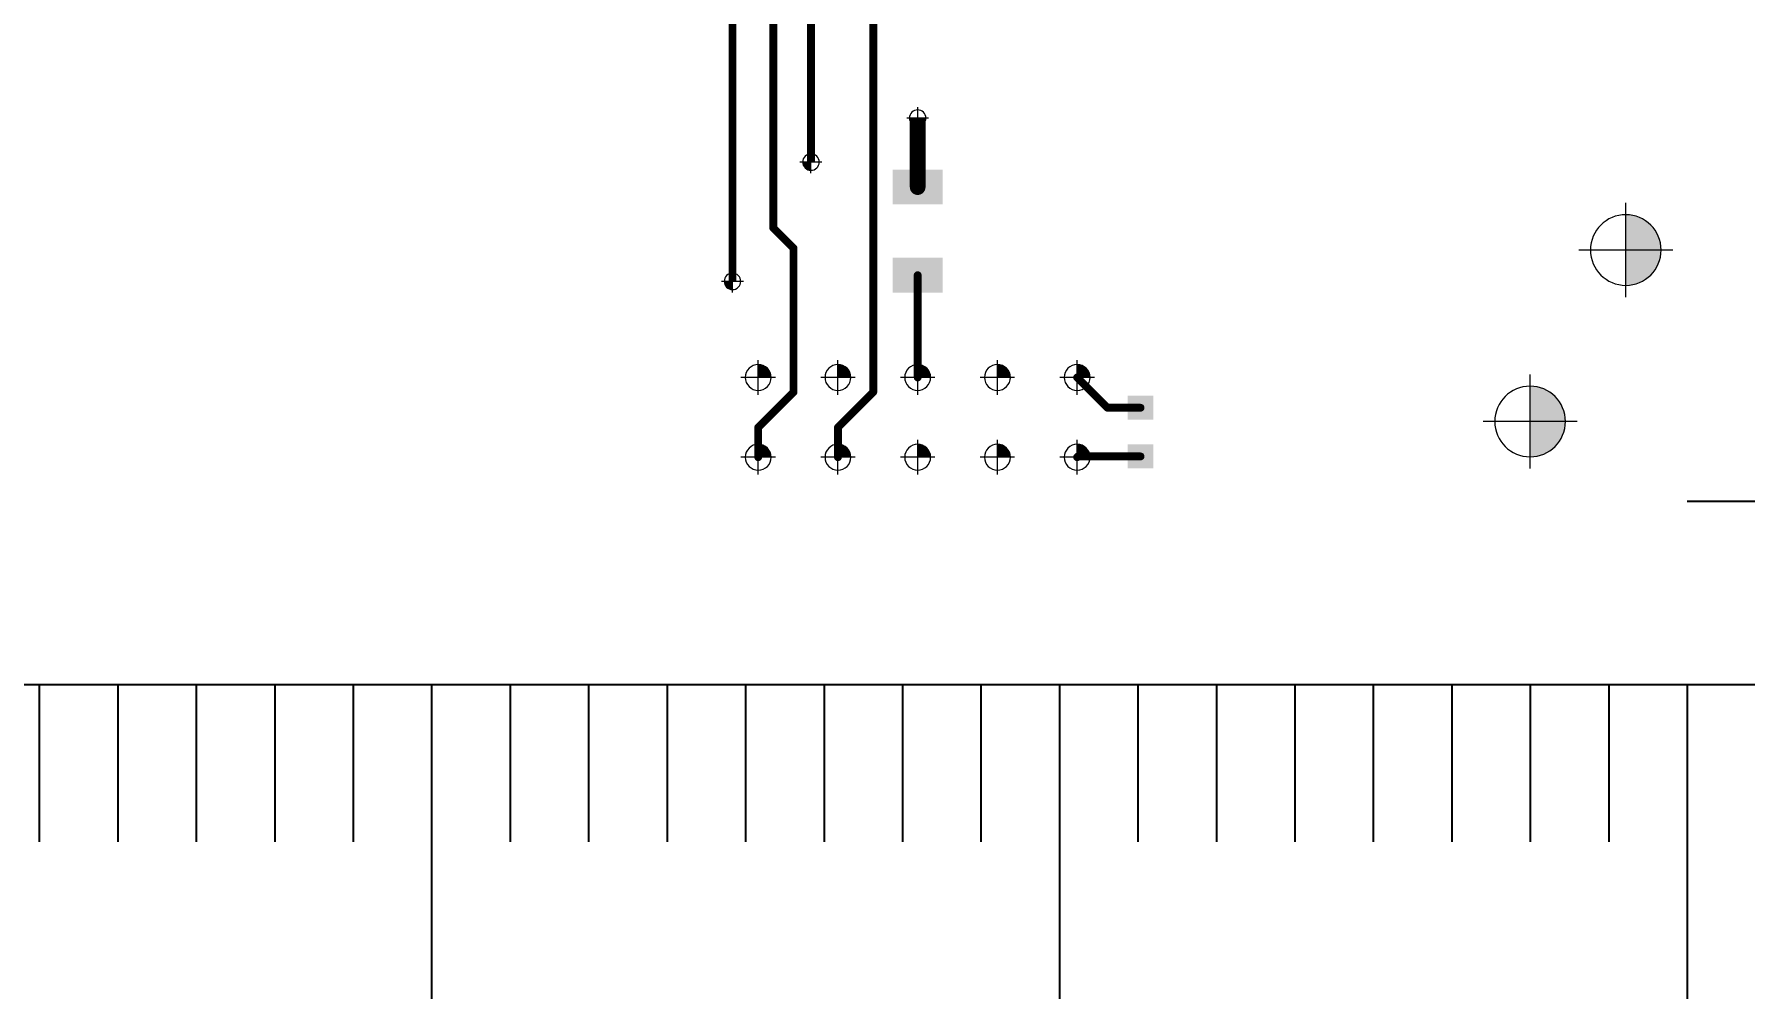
# Model space of a CAD drawing. Header units: millimetres. Extents: x 1557 to 2774, y 1107 to 1474.
# Drawn here: x 1659.3 to 1713.8, y 1316.2 to 1346.9 of the extents above; entities that cross this region are included whole.
import ezdxf

# ---------------------------------------------------------------- set-up
doc = ezdxf.new("R2010")
doc.units = ezdxf.units.MM
for name, color, linetype in [('Mechanical13', 56, 'Continuous'), ('PDF _Геометрия', 7, 'Continuous'), ('PDF _Сплошная заливка', 7, 'Continuous'), ('TopLayer', 1, 'Continuous')]:
    doc.layers.add(name, color=color, linetype=linetype)
doc.styles.add('GOST-2.304_Type-B_italic', font='GOST Common Italic.ttf')
doc.styles.get("Standard").update_dxf_attribs({"font": 'arial.ttf'})
doc.dimstyles.new('ISO-25', dxfattribs={"dimtxt": 2.5, "dimasz": 2.5, "dimexe": 1.25, "dimexo": 0.625, "dimtad": 1, "dimtxsty": 'Standard', "dimcen": 2.5, "dimadec": 0, "dimazin": 0, "dimtfac": 1, "dimtmove": 0, "dimatfit": 3, "dimfxl": 1, "dimarcsym": 0})

# ---------------------------------------------------------------- blocks, each defined once
blk = doc.blocks.new('_Open30')
at = {"color": 0, "linetype": 'ByBlock', "lineweight": -2}
for p, q in [((-1, 0.268), (0, 0)), ((0, 0), (-1, -0.268)), ((0, 0), (-1, 0))]:
    blk.add_line(p, q, dxfattribs=at)
blk = doc.blocks.new('*D55')
at = {"color": 0, "lineweight": -2, "transparency": 16777216}
for p, q in [((1711.986, 1432.067), (1751.592, 1432.067)), ((1750.342, 1336.067), (1750.342, 1428.067)), ((1711.986, 1332.067), (1751.592, 1332.067))]:
    blk.add_line(p, q, dxfattribs=at)
at = {"layer": 'Defpoints', "color": 0, "lineweight": 50, "transparency": 16777216}
for p in [(1711.986, 1432.067), (1750.342, 1432.067), (1711.986, 1332.067)]:
    blk.add_point(p, dxfattribs=at)
at = {"color": 0, "lineweight": -2, "transparency": 16777216, "xscale": 4, "yscale": 4, "zscale": 4}
for p, rotation in [((1750.342, 1432.067), 90), ((1750.342, 1332.067), 270)]:
    blk.add_blockref('_Open30', p, dxfattribs=dict(at, rotation=rotation))
at = {"color": 0, "transparency": 16777216, "insert": (1747.92, 1379.937), "char_height": 3, "width": 12.96541, "attachment_point": 5, "rotation": 90, "style": 'GOST-2.304_Type-B_italic'}
blk.add_mtext('100{\\fGOST type B|b0|i1|c204|p34;\\C0;%%P0,1}', dxfattribs=at)

msp = doc.modelspace()

# ---------------------------------------------------------------- hatches: boundary and pattern name
at = {"layer": 'PDF _Сплошная заливка', "transparency": 33554559}
for points in [[(1687.208, 1344.27, 0.414158), (1687.47, 1344.007), (1687.47, 1344.007), (1687.47, 1344.007), (1687.47, 1344.27), (1687.47, 1344.27)], [(1683.808, 1342.87, 0.414158), (1684.07, 1342.607), (1684.07, 1342.607), (1684.07, 1342.607), (1684.07, 1342.87), (1684.07, 1342.87)], [(1711.154, 1340.068, 0.414205), (1710.029, 1341.193), (1710.029, 1341.193), (1710.029, 1341.193), (1710.029, 1340.068), (1710.029, 1340.068)], [(1710.029, 1338.943, 0.414205), (1711.154, 1340.068), (1711.154, 1340.068), (1711.154, 1340.068), (1710.029, 1340.068), (1710.029, 1340.068)], [(1681.308, 1339.07, 0.414208), (1681.57, 1338.807), (1681.57, 1338.807), (1681.57, 1338.807), (1681.57, 1339.07), (1681.57, 1339.07)], [(1682.803, 1336.01, 0.414222), (1682.39, 1336.422), (1682.39, 1336.422), (1682.39, 1336.422), (1682.39, 1336.01), (1682.39, 1336.01)], [(1685.343, 1336.01, 0.414222), (1684.93, 1336.422), (1684.93, 1336.422), (1684.93, 1336.422), (1684.93, 1336.01), (1684.93, 1336.01)], [(1687.883, 1336.01, 0.414222), (1687.47, 1336.422), (1687.47, 1336.422), (1687.47, 1336.422), (1687.47, 1336.01), (1687.47, 1336.01)], [(1690.423, 1336.01, 0.414222), (1690.01, 1336.422), (1690.01, 1336.422), (1690.01, 1336.422), (1690.01, 1336.01), (1690.01, 1336.01)], [(1692.963, 1336.01, 0.414222), (1692.55, 1336.422), (1692.55, 1336.422), (1692.55, 1336.422), (1692.55, 1336.01), (1692.55, 1336.01)], [(1708.106, 1334.607, 0.414205), (1706.981, 1335.732), (1706.981, 1335.732), (1706.981, 1335.732), (1706.981, 1334.607), (1706.981, 1334.607)], [(1706.981, 1333.482, 0.414205), (1708.106, 1334.607), (1708.106, 1334.607), (1708.106, 1334.607), (1706.981, 1334.607), (1706.981, 1334.607)], [(1682.803, 1333.47, 0.414222), (1682.39, 1333.882), (1682.39, 1333.882), (1682.39, 1333.882), (1682.39, 1333.47), (1682.39, 1333.47)], [(1685.343, 1333.47, 0.414222), (1684.93, 1333.882), (1684.93, 1333.882), (1684.93, 1333.882), (1684.93, 1333.47), (1684.93, 1333.47)], [(1687.883, 1333.47, 0.414222), (1687.47, 1333.882), (1687.47, 1333.882), (1687.47, 1333.882), (1687.47, 1333.47), (1687.47, 1333.47)], [(1690.423, 1333.47, 0.414222), (1690.01, 1333.882), (1690.01, 1333.882), (1690.01, 1333.882), (1690.01, 1333.47), (1690.01, 1333.47)], [(1692.963, 1333.47, 0.414222), (1692.55, 1333.882), (1692.55, 1333.882), (1692.55, 1333.882), (1692.55, 1333.47), (1692.55, 1333.47)]]:
    msp.add_hatch(color=7, dxfattribs=at).paths.add_polyline_path(points)

# ---------------------------------------------------------------- linework, layer by layer
for p, q in [((1661.986, 1326.221), (1656.986, 1326.221)), ((1659.486, 1326.221), (1659.486, 1321.221)), ((1666.986, 1326.221), (1661.986, 1326.221)), ((1661.986, 1326.221), (1661.986, 1321.221)), ((1664.486, 1326.221), (1664.486, 1321.221)), ((1671.986, 1326.221), (1666.986, 1326.221)), ((1666.986, 1326.221), (1666.986, 1321.221)), ((1669.486, 1326.221), (1669.486, 1321.221)), ((1676.986, 1326.221), (1671.986, 1326.221)), ((1671.986, 1326.221), (1671.986, 1316.221)), ((1674.486, 1326.221), (1674.486, 1321.221)), ((1681.986, 1326.221), (1676.986, 1326.221)), ((1676.986, 1326.221), (1676.986, 1321.221)), ((1679.486, 1326.221), (1679.486, 1321.221)), ((1686.986, 1326.221), (1681.986, 1326.221)), ((1681.986, 1326.221), (1681.986, 1321.221)), ((1684.486, 1326.221), (1684.486, 1321.221)), ((1691.986, 1326.221), (1686.986, 1326.221)), ((1686.986, 1326.221), (1686.986, 1321.221)), ((1689.486, 1326.221), (1689.486, 1321.221)), ((1696.986, 1326.221), (1691.986, 1326.221)), ((1691.986, 1326.221), (1691.986, 1316.221)), ((1694.486, 1326.221), (1694.486, 1321.221)), ((1701.986, 1326.221), (1696.986, 1326.221)), ((1696.986, 1326.221), (1696.986, 1321.221)), ((1699.486, 1326.221), (1699.486, 1321.221)), ((1706.986, 1326.221), (1701.986, 1326.221)), ((1701.986, 1326.221), (1701.986, 1321.221)), ((1704.486, 1326.221), (1704.486, 1321.221)), ((1711.986, 1326.221), (1706.986, 1326.221)), ((1706.986, 1326.221), (1706.986, 1321.221)), ((1709.486, 1326.221), (1709.486, 1321.221)), ((1716.986, 1326.221), (1711.986, 1326.221)), ((1711.986, 1326.221), (1711.986, 1316.221))]:
    msp.add_line(p, q)
at = {"layer": 'Mechanical13', "lineweight": 50, "const_width": 0.001}
for points in [[(1711.986, 1332.067), (1711.986, 1337.067)], [(1711.986, 1337.067), (1731.986, 1337.067)], [(1631.986, 1332.067), (1711.986, 1332.067)]]:
    msp.add_lwpolyline(points, dxfattribs=at)
at = {"layer": 'Mechanical13', "lineweight": 50, "const_width": 0.0005}
msp.add_lwpolyline([(1711.985, 1337.067, 1), (1711.986, 1337.067, 1)], format="xyb", close=True, dxfattribs=at)
msp.add_lwpolyline([(1711.985, 1337.067, 1), (1711.986, 1337.067, 1)], format="xyb", close=True, dxfattribs=at)
at = {"layer": 'Mechanical13', "const_width": 0.0005}
msp.add_lwpolyline([(1711.985, 1332.067, 1), (1711.986, 1332.067, 1)], format="xyb", close=True, dxfattribs=at)
msp.add_lwpolyline([(1711.985, 1332.067, 1), (1711.986, 1332.067, 1)], format="xyb", close=True, dxfattribs=at)
at = {"layer": 'PDF _Геометрия', "lineweight": 9}
for points in [[(1687.732, 1344.27, 0.414315), (1687.47, 1344.532, 0.414315), (1687.207, 1344.27, 0.414315), (1687.47, 1344.007, 0.414315)], [(1684.333, 1342.87, 0.414036), (1684.07, 1343.132, 0.414315), (1683.807, 1342.87, 0.414315), (1684.07, 1342.607, 0.414036)], [(1711.154, 1340.068, 0.414158), (1710.029, 1341.193, 0.414158), (1708.904, 1340.068, 0.414158), (1710.029, 1338.943, 0.414158)], [(1681.833, 1339.07, 0.414315), (1681.57, 1339.332, 0.414315), (1681.308, 1339.07, 0.414315), (1681.57, 1338.807, 0.414315)], [(1682.803, 1336.01, 0.41428), (1682.39, 1336.422, 0.414457), (1681.978, 1336.01, 0.414457), (1682.39, 1335.597, 0.41428)], [(1685.343, 1336.01, 0.41428), (1684.93, 1336.422, 0.414457), (1684.518, 1336.01, 0.414457), (1684.93, 1335.597, 0.41428)], [(1687.883, 1336.01, 0.41428), (1687.47, 1336.422, 0.414457), (1687.058, 1336.01, 0.414457), (1687.47, 1335.597, 0.41428)], [(1690.423, 1336.01, 0.41428), (1690.01, 1336.422, 0.414457), (1689.598, 1336.01, 0.414457), (1690.01, 1335.597, 0.41428)], [(1692.963, 1336.01, 0.41428), (1692.55, 1336.422, 0.414457), (1692.138, 1336.01, 0.414457), (1692.55, 1335.597, 0.41428)], [(1708.106, 1334.607, 0.414158), (1706.981, 1335.732, 0.414158), (1705.856, 1334.607, 0.414158), (1706.981, 1333.482, 0.414158)], [(1682.803, 1333.47, 0.41428), (1682.39, 1333.882, 0.414457), (1681.978, 1333.47, 0.414457), (1682.39, 1333.057, 0.41428)], [(1685.343, 1333.47, 0.41428), (1684.93, 1333.882, 0.414457), (1684.518, 1333.47, 0.414457), (1684.93, 1333.057, 0.41428)], [(1687.883, 1333.47, 0.41428), (1687.47, 1333.882, 0.414457), (1687.058, 1333.47, 0.414457), (1687.47, 1333.057, 0.41428)], [(1690.423, 1333.47, 0.41428), (1690.01, 1333.882, 0.414457), (1689.598, 1333.47, 0.414457), (1690.01, 1333.057, 0.41428)], [(1692.963, 1333.47, 0.41428), (1692.55, 1333.882, 0.414457), (1692.138, 1333.47, 0.414457), (1692.55, 1333.057, 0.41428)]]:
    msp.add_lwpolyline(points, format="xyb", close=True, dxfattribs=at)
for points in [[(1687.47, 1343.92), (1687.47, 1344.62)], [(1687.82, 1344.27), (1687.12, 1344.27)], [(1684.42, 1342.87), (1683.72, 1342.87)], [(1684.07, 1342.52), (1684.07, 1343.22)], [(1710.029, 1338.568), (1710.029, 1341.568)], [(1711.529, 1340.068), (1708.529, 1340.068)], [(1681.92, 1339.07), (1681.22, 1339.07)], [(1681.57, 1338.72), (1681.57, 1339.42)], [(1682.39, 1335.46), (1682.39, 1336.56)], [(1684.93, 1335.46), (1684.93, 1336.56)], [(1687.47, 1335.46), (1687.47, 1336.56)], [(1690.01, 1335.46), (1690.01, 1336.56)], [(1692.55, 1335.46), (1692.55, 1336.56)], [(1682.94, 1336.01), (1681.84, 1336.01)], [(1685.48, 1336.01), (1684.38, 1336.01)], [(1688.02, 1336.01), (1686.92, 1336.01)], [(1690.56, 1336.01), (1689.46, 1336.01)], [(1693.1, 1336.01), (1692, 1336.01)], [(1706.981, 1333.107), (1706.981, 1336.107)], [(1708.481, 1334.607), (1705.481, 1334.607)], [(1682.39, 1332.92), (1682.39, 1334.02)], [(1684.93, 1332.92), (1684.93, 1334.02)], [(1687.47, 1332.92), (1687.47, 1334.02)], [(1690.01, 1332.92), (1690.01, 1334.02)], [(1692.55, 1332.92), (1692.55, 1334.02)], [(1682.94, 1333.47), (1681.84, 1333.47)], [(1685.48, 1333.47), (1684.38, 1333.47)], [(1688.02, 1333.47), (1686.92, 1333.47)], [(1690.56, 1333.47), (1689.46, 1333.47)], [(1693.1, 1333.47), (1692, 1333.47)]]:
    msp.add_lwpolyline(points, dxfattribs=at)
at = {"layer": 'TopLayer'}
for points, const_width in [([(1684.07, 1342.87), (1684.07, 1368.17)], 0.25), ([(1686.055, 1335.544), (1686.055, 1364.555)], 0.25), ([(1682.87, 1340.77), (1682.87, 1363.87)], 0.25), ([(1681.57, 1339.07), (1681.57, 1361.57)], 0.25), ([(1687.47, 1342.073), (1687.47, 1344.27)], 0.5), ([(1682.87, 1340.77), (1683.515, 1340.125)], 0.25), ([(1683.515, 1335.544), (1683.515, 1340.125)], 0.25), ([(1687.47, 1336.01), (1687.47, 1339.267)], 0.25), ([(1692.55, 1336.01), (1693.515, 1335.045)], 0.25), ([(1682.39, 1334.419), (1683.515, 1335.544)], 0.25), ([(1684.93, 1334.419), (1686.055, 1335.544)], 0.25), ([(1693.515, 1335.045), (1694.571, 1335.045)], 0.25), ([(1682.39, 1333.47), (1682.39, 1334.419)], 0.25), ([(1684.93, 1333.47), (1684.93, 1334.419)], 0.25), ([(1692.55, 1333.47), (1692.576, 1333.495)], 0.25), ([(1692.576, 1333.495), (1694.571, 1333.495)], 0.25)]:
    msp.add_lwpolyline(points, dxfattribs=dict(at, const_width=const_width))
for points, const_width in [([(1687.345, 1342.073, 1), (1687.595, 1342.073, 1)], 0.25), ([(1682.808, 1340.77, 1), (1682.933, 1340.77, 1)], 0.125), ([(1682.808, 1340.77, 1), (1682.933, 1340.77, 1)], 0.125), ([(1683.453, 1340.125, 1), (1683.578, 1340.125, 1)], 0.125), ([(1683.453, 1340.125, 1), (1683.578, 1340.125, 1)], 0.125), ([(1687.408, 1339.267, 1), (1687.533, 1339.267, 1)], 0.125), ([(1687.408, 1336.01, 1), (1687.533, 1336.01, 1)], 0.125), ([(1692.488, 1336.01, 1), (1692.613, 1336.01, 1)], 0.125), ([(1683.453, 1335.544, 1), (1683.578, 1335.544, 1)], 0.125), ([(1683.453, 1335.544, 1), (1683.578, 1335.544, 1)], 0.125), ([(1685.993, 1335.544, 1), (1686.118, 1335.544, 1)], 0.125), ([(1685.993, 1335.544, 1), (1686.118, 1335.544, 1)], 0.125), ([(1693.453, 1335.045, 1), (1693.578, 1335.045, 1)], 0.125), ([(1693.453, 1335.045, 1), (1693.578, 1335.045, 1)], 0.125), ([(1694.508, 1335.045, 1), (1694.633, 1335.045, 1)], 0.125), ([(1682.328, 1334.419, 1), (1682.453, 1334.419, 1)], 0.125), ([(1682.328, 1334.419, 1), (1682.453, 1334.419, 1)], 0.125), ([(1684.868, 1334.419, 1), (1684.993, 1334.419, 1)], 0.125), ([(1684.868, 1334.419, 1), (1684.993, 1334.419, 1)], 0.125), ([(1682.328, 1333.47, 1), (1682.453, 1333.47, 1)], 0.125), ([(1684.868, 1333.47, 1), (1684.993, 1333.47, 1)], 0.125), ([(1692.488, 1333.47, 1), (1692.613, 1333.47, 1)], 0.125), ([(1692.513, 1333.495, 1), (1692.638, 1333.495, 1)], 0.125), ([(1692.513, 1333.495, 1), (1692.638, 1333.495, 1)], 0.125), ([(1694.508, 1333.495, 1), (1694.633, 1333.495, 1)], 0.125)]:
    msp.add_lwpolyline(points, format="xyb", close=True, dxfattribs=dict(at, const_width=const_width))
for points in [[(1686.67, 1342.626), (1686.67, 1341.52), (1688.27, 1342.626), (1688.27, 1341.52)], [(1686.67, 1339.82), (1686.67, 1338.714), (1688.27, 1339.82), (1688.27, 1338.714)], [(1694.165, 1335.426), (1694.165, 1334.664), (1694.977, 1335.426), (1694.977, 1334.664)], [(1694.165, 1333.876), (1694.165, 1333.114), (1694.977, 1333.876), (1694.977, 1333.114)]]:
    msp.add_solid(points, dxfattribs=at)

# ---------------------------------------------------------------- dimensions: what is measured, and where the dimension line sits
dim = msp.add_linear_dim(base=(1750.342, 1432.067), p1=(1711.986, 1332.067), p2=(1711.986, 1432.067), angle=90, text='100{\\fGOST type B|b0|i1|c204|p34;\\C0;%%P0,1}', dimstyle='ISO-25', override={"dimtxt": 3, "dimasz": 4, "dimexo": 0, "dimtxsty": 'GOST-2.304_Type-B_italic', "dimblk1": 'Open30', "dimblk2": 'Open30', "dimsah": 1})
dim.commit()
dim.dimension.update_dxf_attribs({"geometry": '*D55', "text_midpoint": (1750.342, 1379.937), "dimtype": 160})

doc.saveas('drawing.dxf')
